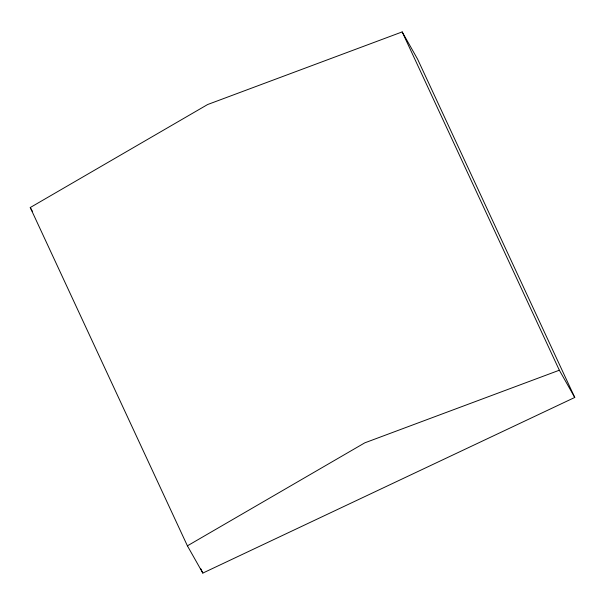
<?xml version="1.0" encoding="UTF-8"?>
<svg xmlns="http://www.w3.org/2000/svg" width="605" height="605" viewBox="0 0 605 605"><rect width="100%" height="100%" fill="white"/><g stroke="black" fill="none" stroke-linecap="round" stroke-linejoin="round"><path stroke-width="0.91" d="M30.25 207.538L207.621 104.536L402.181 31.914L417.594 59.161L574.75 397.462L202.819 573.086L187.406 545.839L30.25 207.538L32.519 211.546M187.406 545.839L364.777 442.845L559.338 370.222L574.75 397.462M402.181 31.914L559.338 370.222M200.83 568.798L202.819 573.086"/></g></svg>
